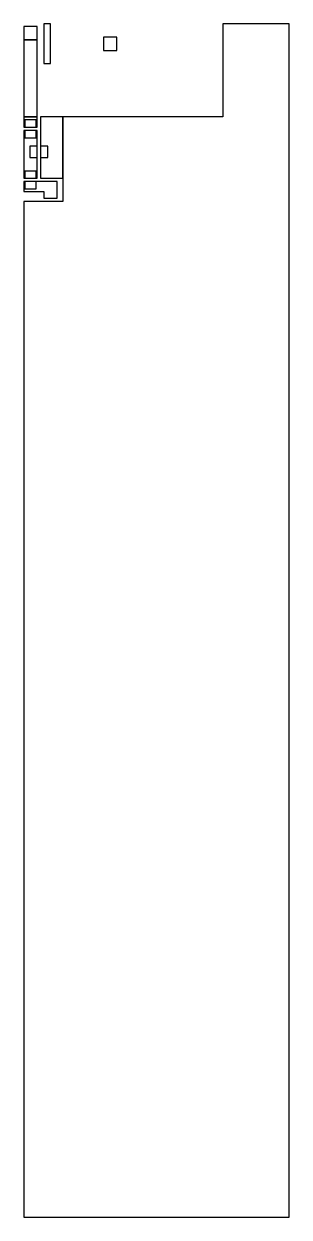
# Model space of a CAD drawing. Extents: x 0 to 20, y -76.6 to 13.4.
import ezdxf

# ---------------------------------------------------------------- set-up
doc = ezdxf.new("R2010")
doc.units = 0

msp = doc.modelspace()

# ---------------------------------------------------------------- linework, layer by layer
at = {"layer": 'CU_MACRO'}
for points in [[(15, 6.4), (2.95, 6.4), (2.95, 0), (0, 0), (0, -76.6), (20, -76.6), (20, 13.4), (15, 13.4)], [(0, 6.4), (1, 6.4), (1, 12.2), (0, 12.2)]]:
    msp.add_lwpolyline(points, close=True, dxfattribs=at)
at = {"layer": 'LQW15AN_W05_WPADS_P_LEAD'}
for points in [[(1, 4.175), (0.45, 4.175), (0.45, 3.325), (1, 3.325)], [(1.8, 4.175), (1.25, 4.175), (1.25, 3.325), (1.8, 3.325)]]:
    msp.add_lwpolyline(points, close=True, dxfattribs=at)
at = {"layer": 'LQW15AN_W05_WPADS_S_1_LEAD'}
for points in [[(0.925, 1.75), (0.925, 2.3), (0.075, 2.3), (0.075, 1.75)], [(0.925, 0.95), (0.925, 1.5), (0.075, 1.5), (0.075, 0.95)]]:
    msp.add_lwpolyline(points, close=True, dxfattribs=at)
at = {"layer": 'LQW15AN_W05_WPADS_S_LEAD'}
for points in [[(0.925, 5.6), (0.925, 6.15), (0.075, 6.15), (0.075, 5.6)], [(0.925, 4.8), (0.925, 5.35), (0.075, 5.35), (0.075, 4.8)]]:
    msp.add_lwpolyline(points, close=True, dxfattribs=at)
at = {"layer": 'MN_COPPERNN'}
for points in [[(1, 5.6), (1, 6.4), (0, 6.4), (0, 5.6)], [(2.95, 1.75), (2.95, 6.4), (1.25, 6.4), (1.25, 1.75)], [(0, 1.75), (1, 1.75), (1, 5.35), (0, 5.35)], [(1.5, 0.25), (2.5, 0.25), (2.5, 1.5), (1, 1.5), (0, 1.5), (0, 0.75), (1.5, 0.75)]]:
    msp.add_lwpolyline(points, close=True, dxfattribs=at)
at = {"layer": 'NN03-320_TOPROTECT_HCU_WSOLDER_WCUPADS_V1_COPPER_MSS'}
for points in [[(0, 12.2), (1, 12.2), (1, 13.2), (0, 13.2)], [(1.5, 12.2), (1.5, 10.4), (2, 10.4), (2, 11.4), (2, 13.4), (1.5, 13.4)], [(6, 12.4), (6, 11.4), (7, 11.4), (7, 12.4)]]:
    msp.add_lwpolyline(points, close=True, dxfattribs=at)
at = {"layer": 'NN03-320_TOPROTECT_HCU_WSOLDER_WCUPADS_V1_LEAD'}
for points in [[(1, 12.2), (1, 13.2), (0, 13.2), (0, 12.2)], [(2, 13.4), (1.5, 13.4), (1.5, 12.2), (1.5, 10.4), (2, 10.4), (2, 11.4)], [(7, 12.4), (6, 12.4), (6, 11.4), (7, 11.4)]]:
    msp.add_lwpolyline(points, close=True, dxfattribs=at)

doc.saveas('drawing.dxf')
